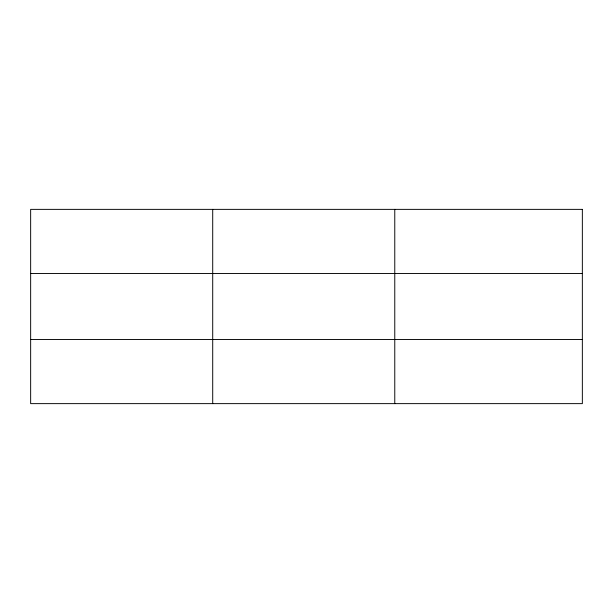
<?xml version="1.0" encoding="UTF-8"?>
<svg xmlns="http://www.w3.org/2000/svg" width="613" height="613" viewBox="0 0 613 613"><rect width="100%" height="100%" fill="white"/><g stroke="black" fill="none" stroke-linecap="round" stroke-linejoin="round"><path stroke-width="0.92" d="M212.711 209.37L212.711 403.63M394.772 209.37L394.772 403.63M30.65 273.475L582.35 273.475M30.65 339.525L582.35 339.525M582.35 209.37L582.35 403.63L30.65 403.63L30.65 209.37L582.35 209.37"/></g></svg>
